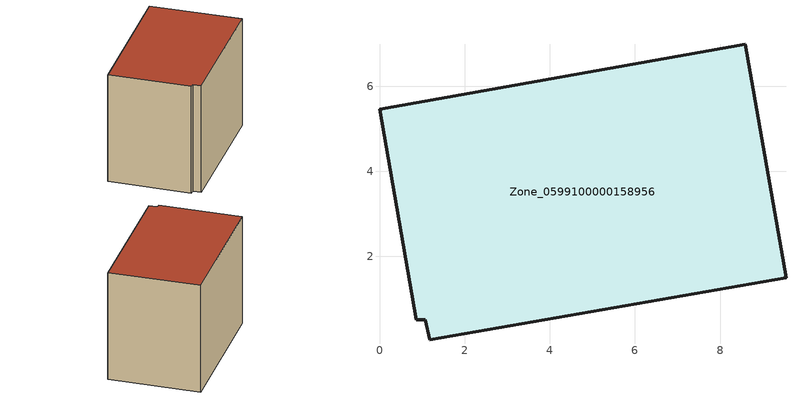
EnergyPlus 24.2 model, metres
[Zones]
Zone_0599100000158956
 floor ground (C_G): 1.18,0.04 1.07,0.52 0.86,0.51 0,5.46 8.59,6.99 9.55,1.5 z0
 wall outside (C_F): 8.59,6.99 0,5.46 0.86,0.51 1.07,0.52 1.18,0.04 9.55,1.5 8.59,6.99 z0:7
 roof outside (C_R): 1.07,0.52 1.18,0.04 9.55,1.5 8.59,6.99 0,5.46 0.86,0.51 z7
[BUILDING]
Pand.0599100000158956: North Axis=0; Terrain=City; Loads Convergence Tolerance Value=0.04; Temperature Convergence Tolerance Value=0.4; Solar Distribution=FullExterior; Maximum Number of Warmup Days=25; Minimum Number of Warmup Days=1
[Site:Location]
Rotterdam.The.Hague.AP_ZH_NLD Design_Conditions: Latitude=51.96; Longitude=4.45; Time Zone=1; Elevation=-4.5
[SITE:GROUNDTEMPERATURE:BUILDINGSURFACE]
18, 18, 18, 18, 18, 18, 18, 18, 18, 18, 18, 18
[MATERIAL] Thermal Absorptance=0.9; Solar Absorptance=0.7; Visible Absorptance=0.7
Name | Roughness | Thickness | Conductivity | Density | Specific Heat
G.TC.1946 | MediumSmooth | 0.15 | 1 | 540 | 1210
F.TC.1946 | Rough | 0.3 | 0.857143 | 1920 | 840
R.TC.1946 | MediumRough | 0.2 | 0.909091 | 1500 | 1000
[CONSTRUCTION]
C_G: G.TC.1946
C_F: F.TC.1946
C_R: R.TC.1946
[ZONE]
Zone_0599100000158956: Type=1; Multiplier=1; Ceiling Height=Autocalculate; Volume=Autocalculate; Floor Area=autocalculate; Part of Total Floor Area=Yes
[ZONEINFILTRATION:DESIGNFLOWRATE]
Infil_Zone_0599100000158956: Zone or ZoneList or Space or SpaceList=Zone_0599100000158956; Schedule=AlwaysOn; Design Flow Rate Calculation Method=Flow/Area; Flow Rate per Floor Area=0.003; Constant Term Coefficient=1; Temperature Term Coefficient=0; Velocity Term Coefficient=0; Velocity Squared Term Coefficient=0
[HVACTEMPLATE:ZONE:IDEALLOADSAIRSYSTEM]
Zone_0599100000158956: Maximum Heating Supply Air Temperature=50; Minimum Cooling Supply Air Temperature=13; Maximum Heating Supply Air Humidity Ratio=0.0156; Minimum Cooling Supply Air Humidity Ratio=0.0077; Heating Limit=NoLimit; Cooling Limit=NoLimit; Dehumidification Control Type=ConstantSensibleHeatRatio; Cooling Sensible Heat Ratio=0.7; Dehumidification Setpoint=60; Humidification Control Type=None; Humidification Setpoint=30; Outdoor Air Method=None; Outdoor Air Flow Rate per Person=0.00944; Outdoor Air Flow Rate per Zone Floor Area=0; Outdoor Air Flow Rate per Zone=0; Demand Controlled Ventilation Type=None; Outdoor Air Economizer Type=NoEconomizer; Heat Recovery Type=None; Sensible Heat Recovery Effectiveness=0.7; Latent Heat Recovery Effectiveness=0.65
[ZONECONTROL:THERMOSTAT]
ThermostatControl_Zone_0599100000158956: Zone or ZoneList=Zone_0599100000158956; Control Type Schedule=DualSetpointControlType; Control 1=Thermostat_Zone_0599100000158956; Temperature Difference Between Cutout And Setpoint=0
[THERMOSTATSETPOINT:DUALSETPOINT]
Thermostat_Zone_0599100000158956: Heating Setpoint Temperature Schedule=HeatingSetpoint_Zone_0599100000158956; Cooling Setpoint Temperature Schedule=CoolingSetpoint_Zone_0599100000158956
[SCHEDULE:COMPACT]
HeatingSetpoint_Zone_0599100000158956: Through: 12/31, For: AllDays, Until: 24:00, 21
CoolingSetpoint_Zone_0599100000158956: Through: 12/31, For: AllDays, Until: 24:00, 24
DualSetpointControlType: Through: 12/31, For: AllDays, Until: 24:00, 4
AlwaysOn: Through: 12/31, For: AllDays, Until: 24:00, 1
